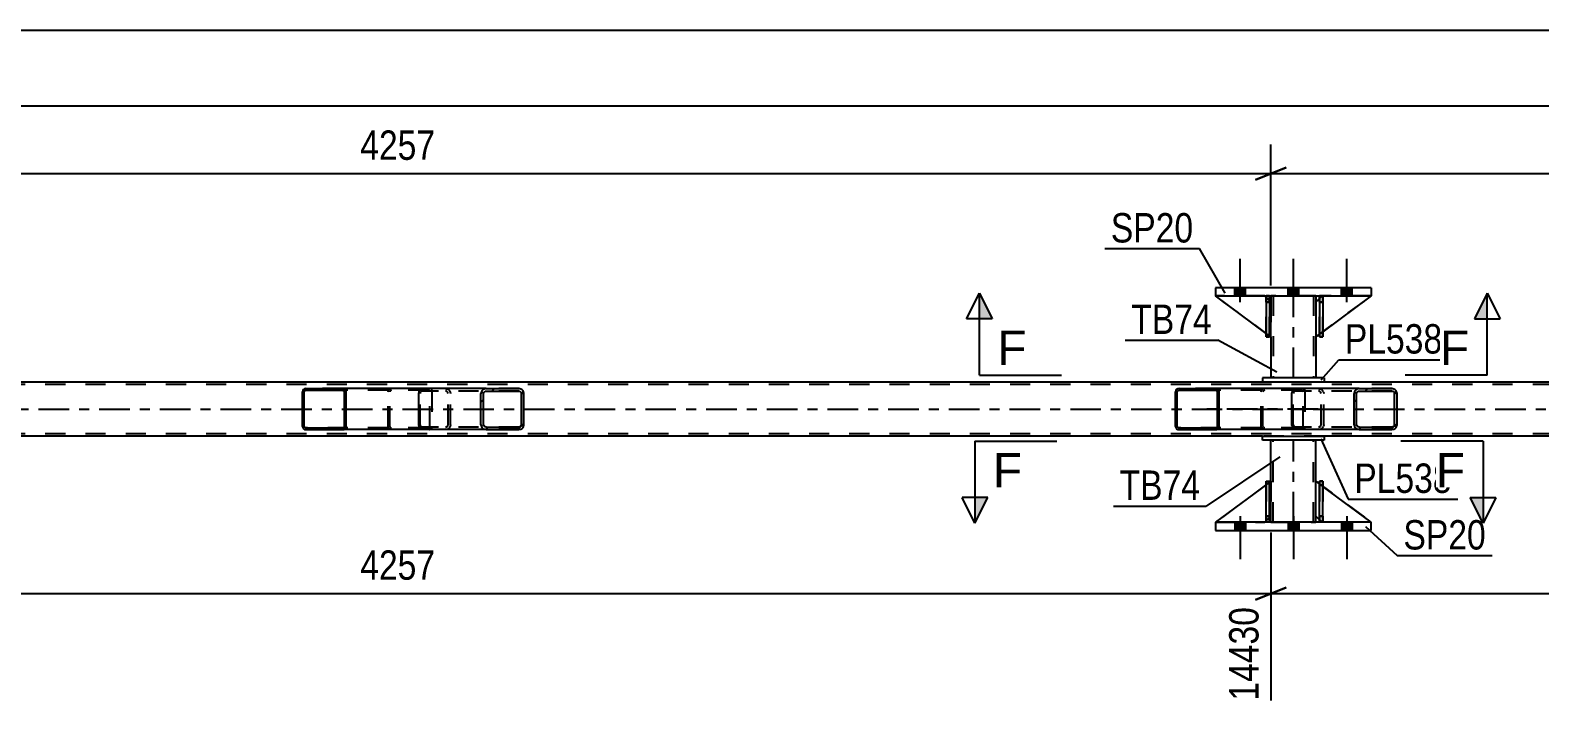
# Model space of a CAD drawing. Header units: millimetres. Extents: x 0 to 841, y 0 to 594.
# Drawn here: x 546.6 to 693.8, y 200.7 to 266.7 of the extents above; entities that cross this region are included whole.
import ezdxf

# ---------------------------------------------------------------- set-up
doc = ezdxf.new("R2010")
doc.units = ezdxf.units.MM
doc.linetypes.add('DXK_LINE_DOT2', pattern=[3.9198, 1.9599, -1.9599])
doc.linetypes.add('DXK_LINE_DOT3', pattern=[5.9187, 2.979, -0.9799, 0.9799, -0.9799])
doc.styles.add('Arial', font='ARIAL.TTF', dxfattribs={"height": 0.2})
doc.styles.add('Arial Narrow', font='ARIALN.TTF', dxfattribs={"height": 0.2})

# ---------------------------------------------------------------- blocks, each defined once
blk = doc.blocks.new('Part-318888172-3192 - 3103')
at = {"color": 2, "linetype": 'Continuous'}
for p, q in [((667.12, 222.34), (662.17, 218.67)), ((667.57, 222.67), (667.44, 222.58)), ((667.57, 219.27), (667.57, 222.67)), ((667.12, 218.82), (666.97, 218.67)), ((667.57, 219.27), (667.44, 219.14)), ((667.57, 219.27), (667.57, 219.27))]:
    blk.add_line(p, q, dxfattribs=at)
at = {"color": 7, "linetype": 'DXK_LINE_DOT2'}
for p, q in [((667.44, 222.58), (667.12, 222.34)), ((667.57, 219.27), (667.57, 222.67)), ((662.17, 218.67), (666.97, 218.67)), ((667.57, 219.27), (666.97, 218.67)), ((667.44, 219.14), (667.12, 218.82))]:
    blk.add_line(p, q, dxfattribs=at)
blk = doc.blocks.new('Part-318888172-3186 - 3103')
at = {"color": 2, "linetype": 'Continuous'}
for p, q in [((667.12, 218.67), (667.12, 222.67)), ((667.12, 222.67), (667.44, 222.67)), ((667.44, 218.67), (667.44, 222.67)), ((667.12, 218.67), (667.12, 218.67)), ((667.44, 218.67), (667.12, 218.67))]:
    blk.add_line(p, q, dxfattribs=at)
at = {"color": 7, "linetype": 'DXK_LINE_DOT2'}
for p, q in [((667.12, 222.67), (667.12, 219.27)), ((667.44, 219.27), (667.44, 222.67)), ((667.12, 219.27), (667.12, 218.67)), ((667.12, 219.27), (667.44, 219.27)), ((667.44, 218.67), (667.44, 219.27)), ((667.44, 218.67), (667.44, 218.67))]:
    blk.add_line(p, q, dxfattribs=at)
blk = doc.blocks.new('Bolt-318888172-3144 - 3103')
at = {"linetype": 'Continuous'}
for points in [[(664.05, 240.75), (665.09, 240.75), (665.09, 241.55), (664.05, 241.55)], [(664.05, 240.75), (665.09, 240.75), (665.09, 241.55), (664.05, 241.55)], [(664.05, 240.75), (665.09, 240.75), (665.09, 241.55), (664.05, 241.55)], [(669.25, 240.75), (670.29, 240.75), (670.29, 241.55), (669.25, 241.55)], [(669.25, 240.75), (670.29, 240.75), (670.29, 241.55), (669.25, 241.55)], [(674.45, 240.75), (675.49, 240.75), (675.49, 241.55), (674.45, 241.55)], [(674.45, 240.75), (675.49, 240.75), (675.49, 241.55), (674.45, 241.55)], [(674.45, 240.75), (675.49, 240.75), (675.49, 241.55), (674.45, 241.55)]]:
    blk.add_hatch(color=1, dxfattribs=at).paths.add_polyline_path(points)
at = {"color": 1, "linetype": 'Continuous'}
for p, q in [((664.57, 240.15), (664.57, 244.35)), ((664.57, 240.15), (664.57, 244.35)), ((664.57, 240.15), (664.57, 244.35)), ((669.77, 240.15), (669.77, 244.35)), ((669.77, 240.15), (669.77, 244.35)), ((674.97, 240.15), (674.97, 244.35)), ((674.97, 240.15), (674.97, 244.35)), ((674.97, 240.15), (674.97, 244.35)), ((664.05, 240.75), (664.05, 241.55)), ((664.05, 240.75), (664.05, 241.55)), ((664.05, 240.75), (664.05, 241.55)), ((665.09, 240.75), (665.09, 241.55)), ((665.09, 240.75), (665.09, 241.55)), ((665.09, 240.75), (665.09, 241.55)), ((669.25, 240.75), (669.25, 241.55)), ((669.25, 240.75), (669.25, 241.55)), ((670.29, 240.75), (670.29, 241.55)), ((670.29, 240.75), (670.29, 241.55)), ((674.45, 240.75), (674.45, 241.55)), ((674.45, 240.75), (674.45, 241.55)), ((674.45, 240.75), (674.45, 241.55)), ((675.49, 240.75), (675.49, 241.55)), ((675.49, 240.75), (675.49, 241.55)), ((675.49, 240.75), (675.49, 241.55))]:
    blk.add_line(p, q, dxfattribs=at)
blk = doc.blocks.new('Bolt-318888172-3145 - 3103')
at = {"linetype": 'Continuous'}
for points in [[(665.09, 218.67), (664.05, 218.67), (664.05, 217.87), (665.09, 217.87)], [(665.09, 218.67), (664.05, 218.67), (664.05, 217.87), (665.09, 217.87)], [(665.09, 218.67), (664.05, 218.67), (664.05, 217.87), (665.09, 217.87)], [(670.29, 218.67), (669.25, 218.67), (669.25, 217.87), (670.29, 217.87)], [(670.29, 218.67), (669.25, 218.67), (669.25, 217.87), (670.29, 217.87)], [(675.49, 218.67), (674.45, 218.67), (674.45, 217.87), (675.49, 217.87)], [(675.49, 218.67), (674.45, 218.67), (674.45, 217.87), (675.49, 217.87)], [(675.49, 218.67), (674.45, 218.67), (674.45, 217.87), (675.49, 217.87)]]:
    blk.add_hatch(color=1, dxfattribs=at).paths.add_polyline_path(points)
at = {"color": 1, "linetype": 'Continuous'}
for p, q in [((664.05, 218.67), (664.05, 217.87)), ((664.05, 218.67), (664.05, 217.87)), ((664.05, 218.67), (664.05, 217.87)), ((664.57, 219.27), (664.57, 215.07)), ((664.57, 219.27), (664.57, 215.07)), ((664.57, 219.27), (664.57, 215.07)), ((665.09, 218.67), (665.09, 217.87)), ((665.09, 218.67), (665.09, 217.87)), ((665.09, 218.67), (665.09, 217.87)), ((669.25, 218.67), (669.25, 217.87)), ((669.25, 218.67), (669.25, 217.87)), ((669.77, 219.27), (669.77, 215.07)), ((669.77, 219.27), (669.77, 215.07)), ((670.29, 218.67), (670.29, 217.87)), ((670.29, 218.67), (670.29, 217.87)), ((674.45, 218.67), (674.45, 217.87)), ((674.45, 218.67), (674.45, 217.87)), ((674.45, 218.67), (674.45, 217.87)), ((674.97, 219.27), (674.97, 215.07)), ((674.97, 219.27), (674.97, 215.07)), ((674.97, 219.27), (674.97, 215.07)), ((675.49, 218.67), (675.49, 217.87)), ((675.49, 218.67), (675.49, 217.87)), ((675.49, 218.67), (675.49, 217.87))]:
    blk.add_line(p, q, dxfattribs=at)
blk = doc.blocks.new('Part-318888172-3210 - 3103')
at = {"color": 2, "linetype": 'Continuous'}
for p, q in [((667.57, 222.67), (667.57, 226.67)), ((671.97, 222.67), (671.97, 226.67)), ((667.57, 218.67), (667.57, 219.27)), ((671.97, 218.67), (671.97, 219.27))]:
    blk.add_line(p, q, dxfattribs=at)
at = {"color": 7, "linetype": 'DXK_LINE_DOT2'}
for p, q in [((671.97, 226.67), (667.57, 226.67)), ((667.81, 218.67), (667.81, 226.67)), ((671.73, 218.67), (671.73, 226.67)), ((667.57, 219.27), (667.57, 222.67)), ((671.97, 219.27), (671.97, 222.67)), ((667.57, 218.67), (671.97, 218.67))]:
    blk.add_line(p, q, dxfattribs=at)
at = {"color": 7, "linetype": 'DXK_LINE_DOT3'}
blk.add_line((669.77, 218.67), (669.77, 226.67), dxfattribs=at)
blk = doc.blocks.new('Part-318888172-3211 - 3103')
at = {"color": 7, "linetype": 'DXK_LINE_DOT2'}
for p, q in [((672.32, 240.15), (672.32, 240.75)), ((672.32, 240.75), (672.32, 240.75)), ((672.32, 240.75), (672.32, 236.75)), ((672.64, 240.75), (672.32, 240.75)), ((672.32, 236.75), (672.32, 240.15)), ((672.32, 240.15), (672.64, 240.15)), ((672.64, 240.15), (672.64, 240.75)), ((672.64, 236.75), (672.64, 240.75)), ((672.64, 240.15), (672.64, 236.75)), ((672.32, 236.75), (672.64, 236.75))]:
    blk.add_line(p, q, dxfattribs=at)
blk = doc.blocks.new('Part-318888172-3217 - 3103')
at = {"color": 7, "linetype": 'DXK_LINE_DOT2'}
for p, q in [((667.57, 236.75), (662.17, 240.75)), ((662.17, 240.75), (666.97, 240.75)), ((666.97, 240.75), (667.57, 240.15)), ((667.57, 240.15), (666.97, 240.75)), ((667.57, 240.15), (667.57, 236.75)), ((667.57, 240.15), (667.57, 240.15)), ((667.57, 240.15), (667.57, 236.75))]:
    blk.add_line(p, q, dxfattribs=at)
blk = doc.blocks.new('Part-318888172-3227 - 3103')
at = {"color": 7, "linetype": 'DXK_LINE_DOT2'}
for p, q in [((672.64, 222.67), (672.32, 222.67)), ((672.32, 219.27), (672.32, 222.67)), ((672.32, 222.67), (672.32, 218.67)), ((672.64, 222.67), (672.64, 219.27)), ((672.64, 218.67), (672.64, 222.67)), ((672.64, 219.27), (672.32, 219.27)), ((672.32, 218.67), (672.32, 219.27)), ((672.64, 218.67), (672.32, 218.67)), ((672.64, 219.27), (672.64, 218.67)), ((672.64, 218.67), (672.64, 218.67))]:
    blk.add_line(p, q, dxfattribs=at)
blk = doc.blocks.new('Part-318888172-3166 - 3103')
at = {"color": 2, "linetype": 'Continuous'}
for p, q in [((671.97, 219.27), (671.97, 222.67)), ((672.32, 222.41), (671.97, 222.67)), ((677.37, 218.67), (672.64, 222.17)), ((672.32, 218.92), (671.97, 219.27))]:
    blk.add_line(p, q, dxfattribs=at)
at = {"color": 7, "linetype": 'DXK_LINE_DOT2'}
for p, q in [((672.64, 222.17), (672.32, 222.41)), ((672.57, 218.67), (672.32, 218.92)), ((677.37, 218.67), (672.57, 218.67)), ((677.37, 218.67), (677.37, 218.67)), ((677.37, 218.67), (677.37, 218.67))]:
    blk.add_line(p, q, dxfattribs=at)
blk = doc.blocks.new('Part-318888172-3171 - 3103')
at = {"color": 2, "linetype": 'Continuous'}
for p, q in [((677.37, 218.67), (662.17, 218.67)), ((662.17, 218.67), (662.17, 217.87)), ((662.17, 217.87), (677.37, 217.87)), ((677.37, 217.87), (677.37, 218.67))]:
    blk.add_line(p, q, dxfattribs=at)
blk = doc.blocks.new('Part-318888172-3176 - 3103')
at = {"color": 2, "linetype": 'Continuous'}
for p, q in [((677.37, 241.55), (662.17, 241.55)), ((662.17, 241.55), (662.17, 240.75)), ((677.37, 241.55), (677.37, 240.75)), ((662.17, 240.75), (677.37, 240.75))]:
    blk.add_line(p, q, dxfattribs=at)
blk = doc.blocks.new('Part-318888172-3183 - 3103')
at = {"color": 7, "linetype": 'DXK_LINE_DOT2'}
for p, q in [((765.62, 232.11), (103.5, 232.11)), ((672.77, 232.35), (666.77, 232.35)), ((765.62, 227.31), (103.5, 227.31)), ((672.77, 227.07), (666.77, 227.07))]:
    blk.add_line(p, q, dxfattribs=at)
at = {"color": 2, "linetype": 'Continuous'}
for p, q in [((666.77, 232.35), (502.5, 232.35)), ((765.62, 232.35), (672.77, 232.35)), ((666.77, 227.07), (502.5, 227.07)), ((765.62, 227.07), (672.77, 227.07))]:
    blk.add_line(p, q, dxfattribs=at)
at = {"color": 7, "linetype": 'DXK_LINE_DOT3'}
blk.add_line((103.5, 229.71), (765.62, 229.71), dxfattribs=at)
blk = doc.blocks.new('Part-318888172-3184 - 3103')
at = {"color": 7, "linetype": 'DXK_LINE_DOT2'}
for p, q in [((667.12, 222.67), (667.44, 222.67)), ((667.12, 219.27), (667.12, 222.67)), ((667.12, 222.67), (667.12, 218.67)), ((667.44, 222.67), (667.44, 219.27)), ((667.44, 218.67), (667.44, 222.58)), ((667.44, 219.27), (667.12, 219.27)), ((667.12, 218.67), (667.12, 219.27)), ((667.44, 218.67), (667.12, 218.67)), ((667.44, 219.27), (667.44, 218.67)), ((667.44, 218.67), (667.44, 218.67))]:
    blk.add_line(p, q, dxfattribs=at)
blk = doc.blocks.new('Part-318888172-3185 - 3103')
at = {"color": 2, "linetype": 'Continuous'}
for p, q in [((672.32, 218.67), (672.32, 222.67)), ((672.32, 222.67), (672.64, 222.67)), ((672.64, 218.67), (672.64, 222.67)), ((672.32, 218.67), (672.32, 218.67)), ((672.64, 218.67), (672.32, 218.67))]:
    blk.add_line(p, q, dxfattribs=at)
at = {"color": 7, "linetype": 'DXK_LINE_DOT2'}
for p, q in [((672.32, 222.67), (672.32, 219.27)), ((672.64, 219.27), (672.64, 222.67)), ((672.32, 219.27), (672.32, 218.67)), ((672.32, 219.27), (672.64, 219.27)), ((672.64, 218.67), (672.64, 219.27)), ((672.64, 218.67), (672.64, 218.67))]:
    blk.add_line(p, q, dxfattribs=at)
blk = doc.blocks.new('Part-318888172-3189 - 3103')
at = {"color": 7, "linetype": 'DXK_LINE_DOT2'}
for p, q in [((667.57, 222.67), (662.17, 218.67)), ((667.57, 219.27), (667.57, 222.67)), ((667.57, 222.67), (667.57, 219.27)), ((662.17, 218.67), (666.97, 218.67)), ((666.97, 218.67), (667.57, 219.27)), ((667.57, 219.27), (666.97, 218.67)), ((667.57, 219.27), (667.57, 219.27))]:
    blk.add_line(p, q, dxfattribs=at)
blk = doc.blocks.new('Part-318888172-3195 - 3103')
at = {"color": 7, "linetype": 'DXK_LINE_DOT2'}
for p, q in [((671.97, 219.27), (671.97, 222.67)), ((671.97, 222.67), (677.37, 218.67)), ((672.57, 218.67), (671.97, 219.27)), ((677.37, 218.67), (672.57, 218.67))]:
    blk.add_line(p, q, dxfattribs=at)
blk = doc.blocks.new('Part-318888172-3200 - 3103')
at = {"color": 2, "linetype": 'Continuous'}
for p, q in [((672.77, 232.75), (666.77, 232.75)), ((666.77, 232.75), (666.77, 232.35)), ((672.77, 232.75), (672.77, 232.35)), ((672.77, 232.35), (666.77, 232.35))]:
    blk.add_line(p, q, dxfattribs=at)
blk = doc.blocks.new('Part-318888172-3205 - 3103')
at = {"color": 2, "linetype": 'Continuous'}
for p, q in [((666.77, 227.07), (672.77, 227.07)), ((666.77, 226.67), (666.77, 227.07)), ((672.77, 227.07), (672.77, 226.67)), ((672.77, 226.67), (666.77, 226.67))]:
    blk.add_line(p, q, dxfattribs=at)
blk = doc.blocks.new('Part-318888172-3212 - 3103')
at = {"color": 7, "linetype": 'DXK_LINE_DOT2'}
for p, q in [((667.12, 240.15), (667.12, 240.75)), ((667.12, 240.75), (667.12, 240.75)), ((667.12, 240.75), (667.12, 236.75)), ((667.44, 240.75), (667.12, 240.75)), ((667.12, 236.75), (667.12, 240.15)), ((667.12, 240.15), (667.44, 240.15)), ((667.44, 240.15), (667.44, 240.75)), ((667.44, 236.75), (667.44, 240.75)), ((667.44, 240.15), (667.44, 236.75)), ((667.12, 236.75), (667.44, 236.75))]:
    blk.add_line(p, q, dxfattribs=at)
blk = doc.blocks.new('Part-318888172-3213 - 3103')
at = {"color": 2, "linetype": 'Continuous'}
for p, q in [((672.64, 240.75), (672.32, 240.75)), ((672.32, 240.75), (672.32, 236.75)), ((672.64, 240.75), (672.64, 240.75)), ((672.64, 240.75), (672.64, 236.75)), ((672.64, 236.75), (672.32, 236.75))]:
    blk.add_line(p, q, dxfattribs=at)
at = {"color": 7, "linetype": 'DXK_LINE_DOT2'}
for p, q in [((672.32, 240.15), (672.32, 240.75)), ((672.64, 240.15), (672.32, 240.15)), ((672.32, 240.15), (672.32, 236.75)), ((672.64, 240.15), (672.64, 240.75)), ((672.64, 240.75), (672.64, 240.75)), ((672.64, 236.75), (672.64, 240.15))]:
    blk.add_line(p, q, dxfattribs=at)
blk = doc.blocks.new('Part-318888172-3214 - 3103')
at = {"color": 2, "linetype": 'Continuous'}
for p, q in [((667.44, 240.75), (667.12, 240.75)), ((667.12, 240.75), (667.12, 236.75)), ((667.44, 240.75), (667.44, 240.75)), ((667.44, 240.75), (667.44, 236.75)), ((667.44, 236.75), (667.12, 236.75))]:
    blk.add_line(p, q, dxfattribs=at)
at = {"color": 7, "linetype": 'DXK_LINE_DOT2'}
for p, q in [((667.12, 240.15), (667.12, 240.75)), ((667.44, 240.15), (667.12, 240.15)), ((667.12, 240.15), (667.12, 236.75)), ((667.44, 240.15), (667.44, 240.75)), ((667.44, 240.75), (667.44, 240.75)), ((667.44, 236.75), (667.44, 240.15))]:
    blk.add_line(p, q, dxfattribs=at)
blk = doc.blocks.new('Part-318888172-3220 - 3103')
at = {"color": 2, "linetype": 'Continuous'}
for p, q in [((667.12, 237.08), (662.17, 240.75)), ((667.12, 240.6), (666.97, 240.75)), ((667.57, 240.15), (667.44, 240.28)), ((667.57, 240.15), (667.57, 240.15)), ((667.57, 236.75), (667.57, 240.15)), ((667.44, 236.84), (667.57, 236.75)), ((667.57, 236.75), (667.57, 236.75))]:
    blk.add_line(p, q, dxfattribs=at)
at = {"color": 7, "linetype": 'DXK_LINE_DOT2'}
for p, q in [((666.97, 240.75), (662.17, 240.75)), ((666.97, 240.75), (667.57, 240.15)), ((667.44, 240.28), (667.12, 240.6)), ((667.57, 240.15), (667.57, 236.75)), ((667.44, 236.84), (667.12, 237.08))]:
    blk.add_line(p, q, dxfattribs=at)
blk = doc.blocks.new('Part-318888172-3223 - 3103')
at = {"color": 7, "linetype": 'DXK_LINE_DOT2'}
for p, q in [((672.57, 240.75), (671.97, 240.15)), ((671.97, 236.75), (677.37, 240.75)), ((671.97, 240.15), (671.97, 236.75)), ((677.37, 240.75), (672.57, 240.75))]:
    blk.add_line(p, q, dxfattribs=at)
blk = doc.blocks.new('Part-318888172-3226 - 3103')
at = {"color": 2, "linetype": 'Continuous'}
for p, q in [((672.32, 240.5), (671.97, 240.15)), ((671.97, 240.15), (671.97, 236.75)), ((677.37, 240.75), (672.64, 237.25)), ((672.32, 237.01), (671.97, 236.75))]:
    blk.add_line(p, q, dxfattribs=at)
at = {"color": 7, "linetype": 'DXK_LINE_DOT2'}
for p, q in [((672.57, 240.75), (672.32, 240.5)), ((677.37, 240.75), (672.57, 240.75)), ((672.64, 237.25), (672.32, 237.01))]:
    blk.add_line(p, q, dxfattribs=at)
blk = doc.blocks.new('Part-318888172-3260 - 3103')
at = {"linetype": 'Continuous'}
h = blk.add_hatch(dxfattribs=at)
h.set_pattern_fill('', scale=0.7, style=0, pattern_type=0)
h.set_pattern_definition([(45, (679.8405, 231.4127), (-1.57154, 1.57154), [])])
h.paths.add_polyline_path([(679.88, 231.23), (679.84, 231.41), (679.73, 231.57), (679.57, 231.67), (679.38, 231.71), (676.19, 231.71), (676, 231.67), (675.84, 231.57), (675.73, 231.41), (675.69, 231.23), (675.69, 228.19), (675.73, 228.01), (675.84, 227.85), (676, 227.75), (676.19, 227.71), (679.38, 227.71), (679.57, 227.75), (679.73, 227.85), (679.84, 228.01), (679.88, 228.19)])
h.paths.add_polyline_path([(679.61, 228.1), (679.55, 228.02), (679.47, 227.97), (679.38, 227.95), (676.19, 227.95), (676.1, 227.97), (676.01, 228.02), (675.96, 228.1), (675.94, 228.19), (675.94, 231.23), (675.96, 231.32), (676.01, 231.4), (676.1, 231.45), (676.19, 231.47), (679.38, 231.47), (679.47, 231.45), (679.55, 231.4), (679.61, 231.32), (679.63, 231.23), (679.63, 228.19)])
at = {"color": 2, "linetype": 'Continuous'}
for p, q in [((669.62, 231.23), (669.64, 231.41)), ((669.62, 228.19), (669.62, 231.23)), ((669.64, 231.41), (669.7, 231.57)), ((669.7, 231.57), (669.79, 231.67)), ((669.79, 231.67), (669.89, 231.71)), ((676.19, 231.71), (669.89, 231.71)), ((675.73, 231.41), (675.69, 231.23)), ((675.69, 228.19), (675.69, 231.23)), ((675.94, 231.23), (675.96, 231.32)), ((675.94, 228.19), (675.94, 231.23)), ((675.96, 231.32), (676.01, 231.4)), ((676.19, 231.71), (676, 231.67)), ((676.01, 231.4), (676.1, 231.45)), ((676.1, 231.45), (676.19, 231.47)), ((676.19, 231.71), (679.38, 231.71)), ((676.19, 231.47), (679.38, 231.47)), ((679.57, 231.67), (679.38, 231.71)), ((679.38, 231.47), (679.47, 231.45)), ((679.47, 231.45), (679.55, 231.4)), ((679.55, 231.4), (679.61, 231.32)), ((679.61, 231.32), (679.63, 231.23)), ((679.63, 228.19), (679.63, 231.23)), ((679.88, 231.23), (679.84, 231.41)), ((679.88, 228.19), (679.88, 231.23)), ((669.64, 228.01), (669.62, 228.19)), ((675.69, 228.19), (675.73, 228.01)), ((675.96, 228.1), (675.94, 228.19)), ((679.63, 228.19), (679.61, 228.1)), ((679.84, 228.01), (679.88, 228.19)), ((669.7, 227.85), (669.64, 228.01)), ((669.79, 227.75), (669.7, 227.85)), ((669.89, 227.71), (669.79, 227.75)), ((676.19, 227.71), (669.89, 227.71)), ((676.01, 228.02), (675.96, 228.1)), ((676, 227.75), (676.19, 227.71)), ((676.1, 227.97), (676.01, 228.02)), ((676.19, 227.95), (676.1, 227.97)), ((676.19, 227.95), (679.38, 227.95)), ((676.19, 227.71), (679.38, 227.71)), ((679.47, 227.97), (679.38, 227.95)), ((679.38, 227.71), (679.57, 227.75)), ((679.55, 228.02), (679.47, 227.97)), ((679.61, 228.1), (679.55, 228.02))]:
    blk.add_line(p, q, dxfattribs=at)
at = {"color": 7, "linetype": 'DXK_LINE_DOT2'}
for p, q in [((669.77, 231.32), (669.76, 231.23)), ((669.76, 228.19), (669.76, 231.23)), ((669.8, 231.4), (669.77, 231.32)), ((669.84, 231.45), (669.8, 231.4)), ((669.89, 231.47), (669.84, 231.45)), ((679.38, 231.47), (669.89, 231.47)), ((670.88, 231.47), (670.88, 231.71)), ((672.23, 231.71), (672.42, 231.67)), ((672.32, 231.45), (672.23, 231.47)), ((672.4, 231.4), (672.32, 231.45)), ((672.46, 231.32), (672.4, 231.4)), ((672.48, 231.23), (672.46, 231.32)), ((672.48, 228.19), (672.48, 231.23)), ((672.69, 231.41), (672.73, 231.23)), ((672.73, 228.19), (672.73, 231.23)), ((679.38, 231.71), (676.19, 231.71)), ((669.76, 228.19), (669.77, 228.1)), ((672.46, 228.1), (672.48, 228.19)), ((672.73, 228.19), (672.69, 228.01)), ((669.77, 228.1), (669.8, 228.02)), ((669.8, 228.02), (669.84, 227.97)), ((669.84, 227.97), (669.89, 227.95)), ((679.38, 227.95), (669.89, 227.95)), ((670.88, 227.71), (670.88, 227.95)), ((672.23, 227.95), (672.32, 227.97)), ((672.42, 227.75), (672.23, 227.71)), ((672.32, 227.97), (672.4, 228.02)), ((672.4, 228.02), (672.46, 228.1)), ((679.38, 227.71), (676.19, 227.71))]:
    blk.add_line(p, q, dxfattribs=at)
for centre, start, end in [((672.24, 231.21), 23.8494, 68.8059), ((672.24, 228.2), 291.1941, 336.1506)]:
    blk.add_arc(centre, 0.492, start, end, dxfattribs=at)
at = {"color": 2, "linetype": 'Continuous'}
for centre, start, end in [((676.18, 231.21), 111.1941, 156.1506), ((679.39, 231.21), 23.8494, 68.8059), ((676.18, 228.2), 203.8494, 248.8059), ((679.39, 228.2), 291.1941, 336.1506)]:
    blk.add_arc(centre, 0.492, start, end, dxfattribs=at)
blk = doc.blocks.new('Part-318888172-3289 - 3103')
at = {"linetype": 'Continuous'}
h = blk.add_hatch(dxfattribs=at)
h.set_pattern_fill('', scale=0.7, style=0, pattern_type=0)
h.set_pattern_definition([(45, (662.5085, 231.5114), (-1.57154, 1.57154), [])])
h.paths.add_polyline_path([(662.53, 231.39), (662.51, 231.51), (662.43, 231.62), (662.32, 231.68), (662.19, 231.71), (658.62, 231.71), (658.49, 231.68), (658.38, 231.62), (658.3, 231.51), (658.28, 231.39), (658.28, 228.03), (658.3, 227.91), (658.38, 227.8), (658.49, 227.73), (658.62, 227.71), (662.19, 227.71), (662.32, 227.73), (662.43, 227.8), (662.51, 227.91), (662.53, 228.03)])
h.paths.add_polyline_path([(662.35, 227.97), (662.31, 227.92), (662.26, 227.88), (662.19, 227.87), (658.62, 227.87), (658.55, 227.88), (658.5, 227.92), (658.46, 227.97), (658.45, 228.03), (658.45, 231.39), (658.46, 231.45), (658.5, 231.5), (658.55, 231.54), (658.62, 231.55), (662.19, 231.55), (662.26, 231.54), (662.31, 231.5), (662.35, 231.45), (662.36, 231.39), (662.36, 228.03)])
at = {"color": 2, "linetype": 'Continuous'}
for p, q in [((658.3, 231.51), (658.28, 231.39)), ((658.28, 228.03), (658.28, 231.39)), ((658.45, 231.39), (658.46, 231.45)), ((658.45, 228.03), (658.45, 231.39)), ((658.46, 231.45), (658.5, 231.5)), ((658.62, 231.71), (658.49, 231.68)), ((658.5, 231.5), (658.55, 231.54)), ((658.55, 231.54), (658.62, 231.55)), ((658.62, 231.71), (662.19, 231.71)), ((658.62, 231.55), (662.19, 231.55)), ((669.89, 231.71), (662.19, 231.71)), ((662.32, 231.68), (662.19, 231.71)), ((662.19, 231.55), (662.26, 231.54)), ((662.26, 231.54), (662.31, 231.5)), ((662.31, 231.5), (662.35, 231.45)), ((662.35, 231.45), (662.36, 231.39)), ((662.36, 228.03), (662.36, 231.39)), ((662.53, 231.39), (662.51, 231.51)), ((662.53, 228.03), (662.53, 231.39)), ((658.28, 228.03), (658.3, 227.91)), ((658.46, 227.97), (658.45, 228.03)), ((658.5, 227.92), (658.46, 227.97)), ((658.49, 227.73), (658.62, 227.71)), ((658.55, 227.88), (658.5, 227.92)), ((658.62, 227.87), (658.55, 227.88)), ((658.62, 227.87), (662.19, 227.87)), ((658.62, 227.71), (662.19, 227.71)), ((662.26, 227.88), (662.19, 227.87)), ((662.19, 227.71), (662.32, 227.73)), ((669.89, 227.71), (662.19, 227.71)), ((662.31, 227.92), (662.26, 227.88)), ((662.35, 227.97), (662.31, 227.92)), ((662.36, 228.03), (662.35, 227.97)), ((662.51, 227.91), (662.53, 228.03))]:
    blk.add_line(p, q, dxfattribs=at)
at = {"color": 7, "linetype": 'DXK_LINE_DOT2'}
for p, q in [((662.19, 231.71), (658.62, 231.71)), ((670.54, 231.55), (658.62, 231.55)), ((666.63, 231.39), (666.65, 231.51)), ((666.63, 228.03), (666.63, 231.39)), ((666.81, 231.45), (666.8, 231.39)), ((666.8, 228.03), (666.8, 231.39)), ((666.85, 231.5), (666.81, 231.45)), ((666.84, 231.68), (666.97, 231.71)), ((666.9, 231.54), (666.85, 231.5)), ((666.97, 231.55), (666.9, 231.54)), ((670.54, 231.71), (669.89, 231.71)), ((670.54, 231.71), (670.67, 231.68)), ((670.61, 231.54), (670.54, 231.55)), ((670.66, 231.5), (670.61, 231.54)), ((670.7, 231.45), (670.66, 231.5)), ((670.71, 231.39), (670.7, 231.45)), ((670.71, 228.03), (670.71, 231.39)), ((670.86, 231.51), (670.88, 231.39)), ((670.88, 231.39), (670.88, 228.03)), ((670.54, 227.87), (658.62, 227.87)), ((662.19, 227.71), (658.62, 227.71)), ((666.65, 227.91), (666.63, 228.03)), ((666.8, 228.03), (666.81, 227.97)), ((666.81, 227.97), (666.85, 227.92)), ((666.97, 227.71), (666.84, 227.73)), ((666.85, 227.92), (666.86, 227.91)), ((666.86, 227.91), (666.9, 227.88)), ((666.9, 227.88), (666.97, 227.87)), ((670.54, 227.71), (669.89, 227.71)), ((670.54, 227.87), (670.61, 227.88)), ((670.67, 227.73), (670.54, 227.71)), ((670.61, 227.88), (670.66, 227.92)), ((670.66, 227.92), (670.7, 227.97)), ((670.7, 227.97), (670.71, 228.03)), ((670.88, 228.03), (670.86, 227.91))]:
    blk.add_line(p, q, dxfattribs=at)
at = {"color": 7, "linetype": 'DXK_LINE_DOT3'}
blk.add_line((672.18, 229.71), (660.41, 229.71), dxfattribs=at)
at = {"color": 2, "linetype": 'Continuous'}
for centre, start, end in [((658.61, 231.38), 110.7583, 155.68), ((662.21, 231.38), 24.32, 69.2417), ((658.61, 228.04), 204.32, 249.2417), ((662.21, 228.04), 290.7583, 335.68)]:
    blk.add_arc(centre, 0.331, start, end, dxfattribs=at)
at = {"color": 7, "linetype": 'DXK_LINE_DOT2'}
for centre, start, end in [((666.95, 231.38), 110.7583, 155.68), ((670.56, 231.38), 24.32, 69.2417), ((666.95, 228.04), 204.32, 249.2417), ((670.56, 228.04), 290.7583, 335.68)]:
    blk.add_arc(centre, 0.331, start, end, dxfattribs=at)
blk = doc.blocks.new('Part-318888172-3290 - 3103')
at = {"linetype": 'Continuous'}
h = blk.add_hatch(dxfattribs=at)
h.set_pattern_fill('', scale=0.7, style=0, pattern_type=0)
h.set_pattern_definition([(45, (594.7063, 231.4127), (-1.57154, 1.57154), [])])
h.paths.add_polyline_path([(594.74, 231.23), (594.71, 231.41), (594.6, 231.57), (594.43, 231.67), (594.24, 231.71), (591.06, 231.71), (590.87, 231.67), (590.7, 231.57), (590.59, 231.41), (590.55, 231.23), (590.55, 228.19), (590.59, 228.01), (590.7, 227.85), (590.87, 227.75), (591.06, 227.71), (594.24, 227.71), (594.43, 227.75), (594.6, 227.85), (594.71, 228.01), (594.74, 228.19)])
h.paths.add_polyline_path([(594.47, 228.1), (594.42, 228.02), (594.34, 227.97), (594.24, 227.95), (591.06, 227.95), (590.96, 227.97), (590.88, 228.02), (590.83, 228.1), (590.81, 228.19), (590.81, 231.23), (590.83, 231.32), (590.88, 231.4), (590.96, 231.45), (591.06, 231.47), (594.24, 231.47), (594.34, 231.45), (594.42, 231.4), (594.47, 231.32), (594.49, 231.23), (594.49, 228.19)])
at = {"color": 2, "linetype": 'Continuous'}
for p, q in [((584.49, 231.23), (584.51, 231.41)), ((584.49, 228.19), (584.49, 231.23)), ((584.51, 231.41), (584.57, 231.57)), ((584.57, 231.57), (584.65, 231.67)), ((584.65, 231.67), (584.76, 231.71)), ((591.06, 231.71), (584.76, 231.71)), ((590.59, 231.41), (590.55, 231.23)), ((590.55, 228.19), (590.55, 231.23)), ((590.81, 231.23), (590.83, 231.32)), ((590.81, 228.19), (590.81, 231.23)), ((590.83, 231.32), (590.88, 231.4)), ((591.06, 231.71), (590.87, 231.67)), ((590.88, 231.4), (590.96, 231.45)), ((590.96, 231.45), (591.06, 231.47)), ((591.06, 231.71), (594.24, 231.71)), ((591.06, 231.47), (594.24, 231.47)), ((594.43, 231.67), (594.24, 231.71)), ((594.24, 231.47), (594.34, 231.45)), ((594.34, 231.45), (594.42, 231.4)), ((594.42, 231.4), (594.47, 231.32)), ((594.47, 231.32), (594.49, 231.23)), ((594.49, 228.19), (594.49, 231.23)), ((594.74, 231.23), (594.71, 231.41)), ((594.74, 228.19), (594.74, 231.23)), ((584.51, 228.01), (584.49, 228.19)), ((590.55, 228.19), (590.59, 228.01)), ((590.83, 228.1), (590.81, 228.19)), ((594.49, 228.19), (594.47, 228.1)), ((594.71, 228.01), (594.74, 228.19)), ((584.57, 227.85), (584.51, 228.01)), ((584.65, 227.75), (584.57, 227.85)), ((584.76, 227.71), (584.65, 227.75)), ((591.06, 227.71), (584.76, 227.71)), ((590.88, 228.02), (590.83, 228.1)), ((590.87, 227.75), (591.06, 227.71)), ((590.96, 227.97), (590.88, 228.02)), ((591.06, 227.95), (590.96, 227.97)), ((591.06, 227.95), (594.24, 227.95)), ((591.06, 227.71), (594.24, 227.71)), ((594.34, 227.97), (594.24, 227.95)), ((594.24, 227.71), (594.43, 227.75)), ((594.42, 228.02), (594.34, 227.97)), ((594.47, 228.1), (594.42, 228.02))]:
    blk.add_line(p, q, dxfattribs=at)
at = {"color": 7, "linetype": 'DXK_LINE_DOT2'}
for p, q in [((584.63, 231.32), (584.62, 231.23)), ((584.62, 228.19), (584.62, 231.23)), ((584.66, 231.4), (584.63, 231.32)), ((584.71, 231.45), (584.66, 231.4)), ((584.76, 231.47), (584.71, 231.45)), ((594.24, 231.47), (584.76, 231.47)), ((585.75, 231.47), (585.75, 231.71)), ((587.09, 231.71), (587.28, 231.67)), ((587.19, 231.45), (587.09, 231.47)), ((587.27, 231.4), (587.19, 231.45)), ((587.32, 231.32), (587.27, 231.4)), ((587.34, 231.23), (587.32, 231.32)), ((587.34, 228.19), (587.34, 231.23)), ((587.56, 231.41), (587.59, 231.23)), ((587.59, 228.19), (587.59, 231.23)), ((594.24, 231.71), (591.06, 231.71)), ((584.62, 228.19), (584.63, 228.1)), ((587.32, 228.1), (587.34, 228.19)), ((587.59, 228.19), (587.56, 228.01)), ((584.63, 228.1), (584.66, 228.02)), ((584.66, 228.02), (584.71, 227.97)), ((584.71, 227.97), (584.76, 227.95)), ((594.24, 227.95), (584.76, 227.95)), ((585.75, 227.71), (585.75, 227.95)), ((587.09, 227.95), (587.19, 227.97)), ((587.28, 227.75), (587.09, 227.71)), ((587.19, 227.97), (587.27, 228.02)), ((587.27, 228.02), (587.32, 228.1)), ((594.24, 227.71), (591.06, 227.71))]:
    blk.add_line(p, q, dxfattribs=at)
for centre, start, end in [((587.11, 231.21), 23.8494, 68.8059), ((587.11, 228.2), 291.1941, 336.1506)]:
    blk.add_arc(centre, 0.492, start, end, dxfattribs=at)
at = {"color": 2, "linetype": 'Continuous'}
for centre, start, end in [((591.04, 231.21), 111.1941, 156.1506), ((594.26, 231.21), 23.8494, 68.8059), ((591.04, 228.2), 203.8494, 248.8059), ((594.26, 228.2), 291.1941, 336.1506)]:
    blk.add_arc(centre, 0.492, start, end, dxfattribs=at)
blk = doc.blocks.new('Part-318888172-3291 - 3103')
at = {"linetype": 'Continuous'}
h = blk.add_hatch(dxfattribs=at)
h.set_pattern_fill('', scale=0.7, style=0, pattern_type=0)
h.set_pattern_definition([(45, (577.3743, 231.5114), (-1.57154, 1.57154), [])])
h.paths.add_polyline_path([(577.4, 231.39), (577.37, 231.51), (577.3, 231.62), (577.19, 231.68), (577.06, 231.71), (573.48, 231.71), (573.35, 231.68), (573.24, 231.62), (573.17, 231.51), (573.14, 231.39), (573.14, 228.03), (573.17, 227.91), (573.24, 227.8), (573.35, 227.73), (573.48, 227.71), (577.06, 227.71), (577.19, 227.73), (577.3, 227.8), (577.37, 227.91), (577.4, 228.03)])
h.paths.add_polyline_path([(577.22, 227.97), (577.18, 227.92), (577.12, 227.88), (577.06, 227.87), (573.48, 227.87), (573.42, 227.88), (573.36, 227.92), (573.33, 227.97), (573.31, 228.03), (573.31, 231.39), (573.33, 231.45), (573.36, 231.5), (573.42, 231.54), (573.48, 231.55), (577.06, 231.55), (577.12, 231.54), (577.18, 231.5), (577.22, 231.45), (577.23, 231.39), (577.23, 228.03)])
at = {"color": 2, "linetype": 'Continuous'}
for p, q in [((573.17, 231.51), (573.14, 231.39)), ((573.14, 228.03), (573.14, 231.39)), ((573.31, 231.39), (573.33, 231.45)), ((573.31, 228.03), (573.31, 231.39)), ((573.33, 231.45), (573.36, 231.5)), ((573.48, 231.71), (573.35, 231.68)), ((573.36, 231.5), (573.42, 231.54)), ((573.42, 231.54), (573.48, 231.55)), ((573.48, 231.71), (577.06, 231.71)), ((573.48, 231.55), (577.06, 231.55)), ((584.76, 231.71), (577.06, 231.71)), ((577.19, 231.68), (577.06, 231.71)), ((577.06, 231.55), (577.12, 231.54)), ((577.12, 231.54), (577.18, 231.5)), ((577.18, 231.5), (577.22, 231.45)), ((577.22, 231.45), (577.23, 231.39)), ((577.23, 228.03), (577.23, 231.39)), ((577.4, 231.39), (577.37, 231.51)), ((577.4, 228.03), (577.4, 231.39)), ((573.14, 228.03), (573.17, 227.91)), ((573.33, 227.97), (573.31, 228.03)), ((573.36, 227.92), (573.33, 227.97)), ((573.35, 227.73), (573.48, 227.71)), ((573.42, 227.88), (573.36, 227.92)), ((573.48, 227.87), (573.42, 227.88)), ((573.48, 227.87), (577.06, 227.87)), ((573.48, 227.71), (577.06, 227.71)), ((577.12, 227.88), (577.06, 227.87)), ((577.06, 227.71), (577.19, 227.73)), ((584.76, 227.71), (577.06, 227.71)), ((577.18, 227.92), (577.12, 227.88)), ((577.22, 227.97), (577.18, 227.92)), ((577.23, 228.03), (577.22, 227.97)), ((577.37, 227.91), (577.4, 228.03))]:
    blk.add_line(p, q, dxfattribs=at)
at = {"color": 7, "linetype": 'DXK_LINE_DOT2'}
for p, q in [((577.06, 231.71), (573.48, 231.71)), ((585.41, 231.55), (573.48, 231.55)), ((581.49, 231.39), (581.52, 231.51)), ((581.49, 228.03), (581.49, 231.39)), ((581.68, 231.45), (581.66, 231.39)), ((581.66, 228.03), (581.66, 231.39)), ((581.71, 231.5), (581.68, 231.45)), ((581.7, 231.68), (581.83, 231.71)), ((581.77, 231.54), (581.71, 231.5)), ((581.83, 231.55), (581.77, 231.54)), ((585.41, 231.71), (584.76, 231.71)), ((585.41, 231.71), (585.54, 231.68)), ((585.47, 231.54), (585.41, 231.55)), ((585.53, 231.5), (585.47, 231.54)), ((585.57, 231.45), (585.53, 231.5)), ((585.58, 231.39), (585.57, 231.45)), ((585.58, 228.03), (585.58, 231.39)), ((585.72, 231.51), (585.74, 231.41)), ((585.74, 231.41), (585.75, 231.39)), ((585.75, 231.39), (585.75, 228.03)), ((585.41, 227.87), (573.48, 227.87)), ((577.06, 227.71), (573.48, 227.71)), ((581.52, 227.91), (581.49, 228.03)), ((581.66, 228.03), (581.68, 227.97)), ((581.68, 227.97), (581.71, 227.92)), ((581.83, 227.71), (581.7, 227.73)), ((581.71, 227.92), (581.77, 227.88)), ((581.77, 227.88), (581.83, 227.87)), ((585.41, 227.71), (584.76, 227.71)), ((585.41, 227.87), (585.47, 227.88)), ((585.54, 227.73), (585.41, 227.71)), ((585.47, 227.88), (585.53, 227.92)), ((585.53, 227.92), (585.57, 227.97)), ((585.57, 227.97), (585.58, 228.03)), ((585.75, 228.03), (585.72, 227.91))]:
    blk.add_line(p, q, dxfattribs=at)
at = {"color": 2, "linetype": 'Continuous'}
for centre, start, end in [((573.47, 231.38), 110.7583, 155.68), ((577.07, 231.38), 24.32, 69.2417), ((573.47, 228.04), 204.32, 249.2417), ((577.07, 228.04), 290.7583, 335.68)]:
    blk.add_arc(centre, 0.331, start, end, dxfattribs=at)
at = {"color": 7, "linetype": 'DXK_LINE_DOT2'}
for centre, start, end in [((581.82, 231.38), 110.7583, 155.68), ((581.82, 228.04), 204.32, 249.2417), ((585.42, 228.04), 290.7583, 335.68)]:
    blk.add_arc(centre, 0.331, start, end, dxfattribs=at)
blk = doc.blocks.new('Part-318888172-3312 - 3103')
at = {"color": 2, "linetype": 'Continuous'}
for p, q in [((667.57, 240.75), (667.57, 240.15)), ((671.97, 240.75), (671.97, 240.15)), ((667.57, 236.75), (667.57, 232.75)), ((671.97, 236.75), (671.97, 232.75))]:
    blk.add_line(p, q, dxfattribs=at)
at = {"color": 7, "linetype": 'DXK_LINE_DOT2'}
for p, q in [((671.97, 240.75), (667.57, 240.75)), ((667.57, 240.15), (667.57, 236.75)), ((667.81, 240.75), (667.81, 232.75)), ((671.73, 240.75), (671.73, 232.75)), ((671.97, 240.15), (671.97, 236.75)), ((671.97, 232.75), (667.57, 232.75))]:
    blk.add_line(p, q, dxfattribs=at)
at = {"color": 7, "linetype": 'DXK_LINE_DOT3'}
blk.add_line((669.77, 232.75), (669.77, 240.75), dxfattribs=at)
blk = doc.blocks.new('StraightDimension-318888172-3579 - 3103')
at = {"color": 7, "linetype": 'Continuous'}
for p, q in [((667.57, 217.67), (667.57, 201.28)), ((666.07, 211.12), (669.07, 212.32)), ((497.3, 211.72), (667.57, 211.72))]:
    blk.add_line(p, q, dxfattribs=at)
at = {"color": 0}
blk.add_wipeout([(586.69, 212.47), (586.69, 216.67), (578.18, 216.67), (578.18, 212.47)], dxfattribs=at)
at = {"color": 3, "style": 'Arial Narrow'}
blk.add_text('4257', height=2.863, dxfattribs=at).set_placement((578.78, 213.07))
at = {"color": 0, "linetype": 'Continuous'}
blk.add_wipeout([(666.97, 211.02), (662.77, 211.02), (662.77, 200.68), (666.97, 200.68)], dxfattribs=at)
at = {"color": 3, "linetype": 'Continuous', "style": 'Arial Narrow'}
blk.add_text('14430', height=2.863, rotation=90.0002, dxfattribs=at).set_placement((666.37, 201.28))
blk = doc.blocks.new('StraightDimension-318888172-3428 - 3103')
at = {"color": 7, "linetype": 'Continuous'}
blk.add_line((93.28, 259.29), (775.84, 259.29), dxfattribs=at)
blk = doc.blocks.new('StraightDimension-318888172-3449 - 3103')
at = {"color": 7, "linetype": 'Continuous'}
blk.add_line((92.64, 266.66), (776.48, 266.66), dxfattribs=at)
blk = doc.blocks.new('StraightDimension-318888172-3460 - 3103')
at = {"color": 7, "linetype": 'Continuous'}
for p, q in [((667.57, 241.75), (667.57, 255.52)), ((775.84, 233.35), (775.84, 255.52)), ((669.07, 253.27), (666.07, 252.07)), ((774.34, 252.07), (777.34, 253.27)), ((667.57, 252.67), (775.84, 252.67))]:
    blk.add_line(p, q, dxfattribs=at)
at = {"color": 0}
blk.add_wipeout([(725.96, 253.42), (725.96, 257.62), (717.45, 257.62), (717.45, 253.42)], dxfattribs=at)
at = {"color": 3, "style": 'Arial Narrow'}
blk.add_text('3895', height=2.863, dxfattribs=at).set_placement((718.05, 254.02))
blk = doc.blocks.new('StraightDimension-318888172-3464 - 3103')
at = {"color": 7, "linetype": 'Continuous'}
for p, q in [((667.57, 241.75), (667.57, 255.52)), ((666.07, 252.07), (669.07, 253.27)), ((497.3, 252.67), (667.57, 252.67))]:
    blk.add_line(p, q, dxfattribs=at)
at = {"color": 0}
blk.add_wipeout([(586.69, 253.42), (586.69, 257.62), (578.18, 257.62), (578.18, 253.42)], dxfattribs=at)
at = {"color": 3, "style": 'Arial Narrow'}
blk.add_text('4257', height=2.863, dxfattribs=at).set_placement((578.78, 254.02))
blk = doc.blocks.new('StraightDimension-318888172-3585 - 3103')
at = {"color": 7, "linetype": 'Continuous'}
for p, q in [((775.84, 226.07), (775.84, 201.28)), ((667.57, 217.67), (667.57, 201.28)), ((669.07, 212.32), (666.07, 211.12)), ((774.34, 211.12), (777.34, 212.32)), ((667.57, 211.72), (775.84, 211.72))]:
    blk.add_line(p, q, dxfattribs=at)
at = {"color": 0}
blk.add_wipeout([(725.96, 212.47), (725.96, 216.67), (717.45, 216.67), (717.45, 212.47)], dxfattribs=at)
at = {"color": 3, "style": 'Arial Narrow'}
blk.add_text('3895', height=2.863, dxfattribs=at).set_placement((718.05, 213.07))
at = {"color": 0, "linetype": 'Continuous'}
blk.add_wipeout([(775.24, 211.02), (771.04, 211.02), (771.04, 200.68), (775.24, 200.68)], dxfattribs=at)
at = {"color": 3, "linetype": 'Continuous', "style": 'Arial Narrow'}
blk.add_text('18326', height=2.863, rotation=90.0002, dxfattribs=at).set_placement((774.64, 201.28))
blk = doc.blocks.new('Mark-318888172-3196 - 3103')
at = {"color": 0}
blk.add_wipeout([(684.29, 235.13), (684.29, 238.13), (674.79, 238.13), (674.79, 235.13)], dxfattribs=at)
blk.add_wipeout([(684.29, 235.13), (684.29, 238.13), (674.79, 238.13), (674.79, 235.13)], dxfattribs=at)
at = {"color": 30, "linetype": 'Continuous'}
for p, q in [((672.49, 232.55), (674.19, 234.53)), ((674.19, 234.53), (684.89, 234.53))]:
    blk.add_line(p, q, dxfattribs=at)
at = {"color": 3, "style": 'Arial Narrow'}
blk.add_text('PL538', height=2.863, dxfattribs=at).set_placement((674.79, 235.13))
blk = doc.blocks.new('Mark-318888172-3167 - 3103')
at = {"color": 0}
blk.add_wipeout([(688.54, 216.02), (688.54, 219.02), (680.5, 219.02), (680.5, 216.02)], dxfattribs=at)
blk.add_wipeout([(688.54, 216.02), (688.54, 219.02), (680.5, 219.02), (680.5, 216.02)], dxfattribs=at)
at = {"color": 30, "linetype": 'Continuous'}
for p, q in [((676.81, 218.25), (679.9, 215.42)), ((679.9, 215.42), (689.14, 215.42))]:
    blk.add_line(p, q, dxfattribs=at)
at = {"color": 3, "style": 'Arial Narrow'}
blk.add_text('SP20', height=2.863, dxfattribs=at).set_placement((680.5, 216.02))
blk = doc.blocks.new('Mark-318888172-3172 - 3103')
at = {"color": 0}
blk.add_wipeout([(660.01, 245.96), (660.01, 248.96), (651.97, 248.96), (651.97, 245.96)], dxfattribs=at)
blk.add_wipeout([(660.01, 245.96), (660.01, 248.96), (651.97, 248.96), (651.97, 245.96)], dxfattribs=at)
at = {"color": 30, "linetype": 'Continuous'}
for p in [(651.37, 245.36), (663.11, 241.03)]:
    blk.add_line(p, (660.61, 245.36), dxfattribs=at)
at = {"color": 3, "style": 'Arial Narrow'}
blk.add_text('SP20', height=2.863, dxfattribs=at).set_placement((651.97, 245.96))
blk = doc.blocks.new('Mark-318888172-3201 - 3103')
at = {"color": 0}
blk.add_wipeout([(685.21, 221.54), (685.21, 224.54), (675.71, 224.54), (675.71, 221.54)], dxfattribs=at)
blk.add_wipeout([(685.21, 221.54), (685.21, 224.54), (675.71, 224.54), (675.71, 221.54)], dxfattribs=at)
at = {"color": 30, "linetype": 'Continuous'}
for p, q in [((672.45, 226.8), (675.11, 220.94)), ((675.11, 220.94), (685.81, 220.94))]:
    blk.add_line(p, q, dxfattribs=at)
at = {"color": 3, "style": 'Arial Narrow'}
blk.add_text('PL538', height=2.863, dxfattribs=at).set_placement((675.71, 221.54))
blk = doc.blocks.new('Mark-318888172-3206 - 3103')
at = {"color": 0}
blk.add_wipeout([(660.67, 220.86), (660.67, 223.86), (652.82, 223.86), (652.82, 220.86)], dxfattribs=at)
blk.add_wipeout([(660.67, 220.86), (660.67, 223.86), (652.82, 223.86), (652.82, 220.86)], dxfattribs=at)
at = {"color": 30, "linetype": 'Continuous'}
for p in [(668.46, 225.06), (652.22, 220.26)]:
    blk.add_line(p, (661.27, 220.26), dxfattribs=at)
at = {"color": 3, "style": 'Arial Narrow'}
blk.add_text('TB74', height=2.863, dxfattribs=at).set_placement((652.82, 220.86))
blk = doc.blocks.new('SectionMark-318888172-3621 - 3103')
at = {"linetype": 'Continuous'}
for points in [[(638.71, 221.08), (639.96, 221.08), (638.71, 218.58)], [(687.01, 221.08), (688.26, 221.08), (688.26, 218.58)]]:
    blk.add_hatch(color=6, dxfattribs=at).paths.add_polyline_path(points)
at = {"color": 6, "linetype": 'Continuous'}
for p, q in [((638.71, 226.58), (646.71, 226.58)), ((638.71, 226.58), (638.71, 218.58)), ((688.26, 226.58), (680.26, 226.58)), ((688.26, 226.58), (688.26, 218.58)), ((638.71, 218.58), (637.46, 221.08)), ((639.96, 221.08), (637.46, 221.08)), ((638.71, 218.58), (639.96, 221.08)), ((687.01, 221.08), (689.51, 221.08)), ((688.26, 218.58), (687.01, 221.08)), ((689.51, 221.08), (688.26, 218.58))]:
    blk.add_line(p, q, dxfattribs=at)
at = {"color": 0, "linetype": 'Continuous'}
for points in [[(643.31, 222.08), (643.31, 225.58), (640.46, 225.58), (640.46, 222.08)], [(686.51, 222.08), (686.51, 225.58), (683.66, 225.58), (683.66, 222.08)]]:
    blk.add_wipeout(points, dxfattribs=at)
at = {"color": 3, "linetype": 'Continuous', "style": 'Arial'}
for p in [(640.46, 222.08), (683.66, 222.08)]:
    blk.add_text('F', height=3.34, dxfattribs=at).set_placement(p)
blk = doc.blocks.new('SectionMark-318888172-3617 - 3103')
at = {"linetype": 'Continuous'}
for points in [[(640.4, 238.52), (639.15, 238.52), (639.15, 241.02)], [(688.67, 238.52), (687.42, 238.52), (688.67, 241.02)]]:
    blk.add_hatch(color=6, dxfattribs=at).paths.add_polyline_path(points)
at = {"color": 6, "linetype": 'Continuous'}
for p, q in [((637.9, 238.52), (639.15, 241.02)), ((639.15, 233.02), (639.15, 241.02)), ((639.15, 241.02), (640.4, 238.52)), ((688.67, 241.02), (687.42, 238.52)), ((688.67, 233.02), (688.67, 241.02)), ((688.67, 241.02), (689.92, 238.52)), ((640.4, 238.52), (637.9, 238.52)), ((687.42, 238.52), (689.92, 238.52)), ((639.15, 233.02), (647.15, 233.02)), ((688.67, 233.02), (680.67, 233.02))]:
    blk.add_line(p, q, dxfattribs=at)
at = {"color": 0, "linetype": 'Continuous'}
for points in [[(643.75, 234.02), (643.75, 237.52), (640.9, 237.52), (640.9, 234.02)], [(686.92, 234.02), (686.92, 237.52), (684.07, 237.52), (684.07, 234.02)]]:
    blk.add_wipeout(points, dxfattribs=at)
at = {"color": 3, "linetype": 'Continuous', "style": 'Arial'}
for p in [(640.9, 234.02), (684.07, 234.02)]:
    blk.add_text('F', height=3.34, dxfattribs=at).set_placement(p)
blk = doc.blocks.new('Mark-318888172-3308 - 3103')
at = {"color": 0}
blk.add_wipeout([(661.81, 237.04), (661.81, 240.04), (653.96, 240.04), (653.96, 237.04)], dxfattribs=at)
blk.add_wipeout([(661.81, 237.04), (661.81, 240.04), (653.96, 240.04), (653.96, 237.04)], dxfattribs=at)
at = {"color": 30, "linetype": 'Continuous'}
for p in [(653.36, 236.44), (668.16, 233.3)]:
    blk.add_line(p, (662.41, 236.44), dxfattribs=at)
at = {"color": 3, "style": 'Arial Narrow'}
blk.add_text('TB74', height=2.863, dxfattribs=at).set_placement((653.96, 237.04))

msp = doc.modelspace()

# ---------------------------------------------------------------- block references
for name in ['Bolt-318888172-3144 - 3103', 'Part-318888172-3176 - 3103', 'Part-318888172-3217 - 3103', 'Part-318888172-3220 - 3103', 'Part-318888172-3212 - 3103', 'Part-318888172-3214 - 3103', 'Part-318888172-3312 - 3103', 'Part-318888172-3223 - 3103', 'Part-318888172-3226 - 3103', 'Part-318888172-3211 - 3103', 'Part-318888172-3213 - 3103', 'Part-318888172-3200 - 3103', 'Part-318888172-3183 - 3103', 'Part-318888172-3291 - 3103', 'Part-318888172-3290 - 3103', 'Part-318888172-3289 - 3103', 'Part-318888172-3260 - 3103', 'Part-318888172-3205 - 3103', 'Part-318888172-3210 - 3103', 'Part-318888172-3192 - 3103', 'Part-318888172-3189 - 3103', 'Part-318888172-3186 - 3103', 'Part-318888172-3184 - 3103', 'Part-318888172-3166 - 3103', 'Part-318888172-3195 - 3103', 'Part-318888172-3227 - 3103', 'Part-318888172-3185 - 3103', 'Part-318888172-3171 - 3103', 'Bolt-318888172-3145 - 3103']:
    msp.add_blockref(name, (0, 0))

# ---------------------------------------------------------------- next in the draw order: block references
for name in ['StraightDimension-318888172-3428 - 3103', 'StraightDimension-318888172-3579 - 3103']:
    msp.add_blockref(name, (0, 0))

# ---------------------------------------------------------------- next in the draw order: block references
for name in ['StraightDimension-318888172-3449 - 3103', 'StraightDimension-318888172-3585 - 3103']:
    msp.add_blockref(name, (0, 0))

# ---------------------------------------------------------------- next in the draw order: block references
for name in ['StraightDimension-318888172-3460 - 3103', 'Mark-318888172-3201 - 3103', 'Mark-318888172-3206 - 3103', 'Mark-318888172-3167 - 3103']:
    msp.add_blockref(name, (0, 0))

# ---------------------------------------------------------------- next in the draw order: block references
for name in ['StraightDimension-318888172-3464 - 3103', 'Mark-318888172-3196 - 3103', 'SectionMark-318888172-3621 - 3103']:
    msp.add_blockref(name, (0, 0))

# ---------------------------------------------------------------- next in the draw order: block references
msp.add_blockref('Mark-318888172-3172 - 3103', (0, 0))

# ---------------------------------------------------------------- next in the draw order: block references
msp.add_blockref('SectionMark-318888172-3617 - 3103', (0, 0))

# ---------------------------------------------------------------- next in the draw order: block references
msp.add_blockref('Mark-318888172-3308 - 3103', (0, 0))

doc.saveas('drawing.dxf')
